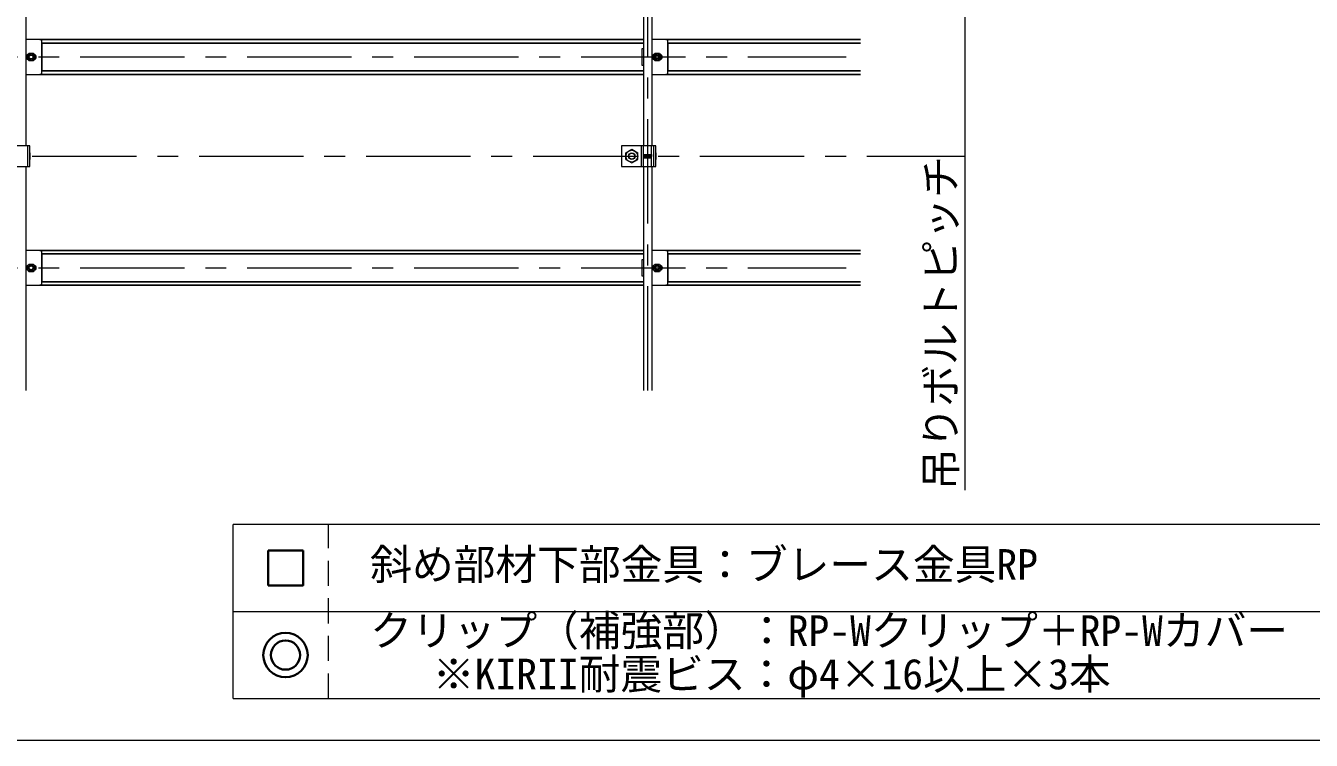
# Model space of a CAD drawing. Units: millimetres at full size, sheet at 1:30; details may follow other scales. Extents: x -5790 to 5910, y -4184 to 4114.
# Drawn here: x 139 to 1987, y 184 to 1211 of the extents above; entities that cross this region are included whole.
import ezdxf
from ezdxf.enums import TextEntityAlignment as Align

# ---------------------------------------------------------------- set-up
doc = ezdxf.new("R2010")
doc.units = ezdxf.units.MM
doc.header["$LTSCALE"] = 30
for name, pattern in [('CHAIN1', [8, 5, -1, 1, -1]), ('DASHED1', [1.8, 1.2, -0.6]), ('DASHED2', [3, 2, -1])]:
    doc.linetypes.add(name, pattern=pattern)
for name, color, linetype, lineweight in [('4-0_中心線', 4, 'CHAIN1', 9), ('4-1_吊り材', 7, 'Continuous', 18), ('4-2_野縁受け', 3, 'Continuous', 18), ('4-3_野縁', 2, 'Continuous', 25), ('4-5_寸法', 4, 'Continuous', 9), ('4-6_文字', 7, 'Continuous', 18), ('4-7_金具', 6, 'Continuous', 35), ('4-A_クリップ', 7, 'Continuous', 18), ('4-B_ビス', 7, 'Continuous', 18), ('F-2', 3, 'Continuous', 18)]:
    doc.layers.add(name, color=color, linetype=linetype, lineweight=lineweight)
doc.styles.add('ＭＳ ゴシック', font='')
doc.styles.get('ＭＳ ゴシック').set_extended_font_data('MS Gothic')

msp = doc.modelspace()

# ---------------------------------------------------------------- linework, layer by layer
at = {"layer": '4-0_中心線'}
for p, q in [((1033.2, 686.31), (1033.2, 3310.31)), ((-1222.8, 1165.81), (1318.2, 1165.81)), ((-1051.8, 1023.31), (1489.2, 1023.31)), ((-1222.8, 862.81), (1318.2, 862.81))]:
    msp.add_line(p, q, dxfattribs=at)
at = {"layer": '4-1_吊り材'}
for p, q in [((141.95, 1008.31), (141.95, 1038.31)), ((144.86, 1008.31), (144.86, 1038.31)), ((1027.2, 1008.31), (1027.2, 1038.31)), ((1038.7, 1008.31), (1038.7, 1038.31)), ((1041.95, 1008.31), (1041.95, 1038.31)), ((1044.86, 1008.31), (1044.86, 1038.31)), ((1001.7, 1018.4), (1010.2, 1013.5)), ((1010.2, 1013.5), (1018.7, 1018.4)), ((1018.7, 1018.4), (1018.7, 1028.22)), ((95.2, 1008.31), (144.86, 1008.31)), ((995.2, 1008.31), (1044.86, 1008.31))]:
    msp.add_line(p, q, dxfattribs=at)
at = {"layer": '4-1_吊り材', "linetype": 'DASHED2'}
msp.add_line((1024, 1008.31), (1024, 1038.31), dxfattribs=at)
at = {"layer": '4-1_吊り材'}
for points in [[(144.86, 1038.31), (95.2, 1038.31), (95.2, 1008.31)], [(1044.86, 1038.31), (995.2, 1038.31), (995.2, 1008.31)], [(1001.7, 1018.4), (1001.7, 1028.22), (1010.2, 1033.13), (1018.7, 1028.22)]]:
    msp.add_lwpolyline(points, dxfattribs=at)
for radius in [8.5, 4.76]:
    msp.add_circle((1010.2, 1023.31), radius, dxfattribs=at)
at = {"layer": '4-1_吊り材', "linetype": 'DASHED1'}
msp.add_circle((1010.2, 1023.31), 4.25, dxfattribs=at)
at = {"layer": '4-2_野縁受け'}
for p, q in [((139.2, 1905.81), (139.2, 1038.31)), ((1027.2, 1908.31), (1027.2, 1038.31)), ((1039.2, 1908.31), (1039.2, 1038.31)), ((139.2, 1008.31), (139.2, 686.31)), ((1027.2, 1008.31), (1027.2, 686.31)), ((1039.2, 1008.31), (1039.2, 686.31))]:
    msp.add_line(p, q, dxfattribs=at)
at = {"layer": '4-3_野縁'}
for p, q in [((159.2, 1190.81), (1027.2, 1190.81)), ((162.2, 1185.81), (1027.2, 1185.81)), ((1059.2, 1190.81), (1339.2, 1190.81)), ((1062.2, 1185.81), (1339.2, 1185.81)), ((162.2, 1145.81), (1027.2, 1145.81)), ((1062.2, 1145.81), (1339.2, 1145.81)), ((159.2, 1140.81), (1027.2, 1140.81)), ((1059.2, 1140.81), (1339.2, 1140.81)), ((159.2, 887.81), (1027.2, 887.81)), ((1059.2, 887.81), (1339.2, 887.81)), ((162.2, 882.81), (1027.2, 882.81)), ((1062.2, 882.81), (1339.2, 882.81)), ((159.2, 837.81), (1027.2, 837.81)), ((162.2, 842.81), (1027.2, 842.81)), ((1059.2, 837.81), (1339.2, 837.81)), ((1062.2, 842.81), (1339.2, 842.81))]:
    msp.add_line(p, q, dxfattribs=at)
at = {"layer": '4-5_寸法'}
msp.add_line((1489.2, 543.31), (1489.2, 1923.31), dxfattribs=at)
at = {"layer": '4-6_文字'}
for p, q in [((437.19, 243.86), (437.19, 493.86)), ((437.19, 368.86), (2022.69, 368.86)), ((437.19, 243.86), (2022.69, 243.86))]:
    msp.add_line(p, q, dxfattribs=at)
at = {"layer": '4-6_文字', "linetype": 'DASHED1'}
msp.add_line((574.19, 243.86), (574.19, 493.86), dxfattribs=at)
at = {"layer": '4-6_文字'}
msp.add_lwpolyline([(2022.69, 243.86), (2022.69, 493.86), (437.19, 493.86)], dxfattribs=at)
at = {"layer": '4-7_金具'}
for p, q in [((487.69, 456.36), (487.69, 406.36)), ((537.69, 456.36), (487.69, 456.36))]:
    msp.add_line(p, q, dxfattribs=at)
msp.add_lwpolyline([(487.69, 406.36), (537.69, 406.36), (537.69, 456.36)], dxfattribs=at)
for radius in [31.9, 21]:
    msp.add_circle((512.42, 306.36), radius, dxfattribs=at)
at = {"layer": '4-A_クリップ'}
for p, q in [((159.2, 1190.81), (139.2, 1190.81)), ((162.2, 1143.81), (162.2, 1187.81)), ((162.2, 1186.53), (162.2, 1145.09)), ((1059.2, 1190.81), (1039.2, 1190.81)), ((1062.2, 1143.81), (1062.2, 1187.81)), ((1062.2, 1186.53), (1062.2, 1145.09)), ((1027.2, 1153.82), (1024.9, 1153.82)), ((139.2, 1140.81), (159.2, 1140.81)), ((1039.2, 1140.81), (1059.2, 1140.81)), ((159.2, 887.81), (139.2, 887.81)), ((1059.2, 887.81), (1039.2, 887.81)), ((162.2, 840.81), (162.2, 884.81)), ((162.2, 883.53), (162.2, 842.09)), ((1062.2, 840.81), (1062.2, 884.81)), ((1062.2, 883.53), (1062.2, 842.09)), ((1027.2, 850.82), (1024.9, 850.82)), ((139.2, 837.81), (159.2, 837.81)), ((1039.2, 837.81), (1059.2, 837.81))]:
    msp.add_line(p, q, dxfattribs=at)
for points in [[(1024.9, 1153.82), (1024.9, 1177.82), (1027.2, 1177.82)], [(1024.9, 850.82), (1024.9, 874.82), (1027.2, 874.82)]]:
    msp.add_lwpolyline(points, dxfattribs=at)
for centre, radius, start, end in [((159.2, 1187.81), 3, 0, 90), ((1059.2, 1187.81), 3, 0, 90), ((142.45, 1165.81), 3.25, 94.04304, 265.95748), ((150.95, 1165.81), 3.25, 274.042, 85.95748), ((1042.45, 1165.81), 3.25, 94.04304, 265.95748), ((1050.95, 1165.81), 3.25, 274.042, 85.95748), ((159.2, 1143.81), 3, 270, 0), ((1059.2, 1143.81), 3, 270, 0), ((159.2, 884.81), 3, 0, 90), ((1059.2, 884.81), 3, 0, 90), ((142.45, 862.81), 3.25, 94.04304, 265.95748), ((150.95, 862.81), 3.25, 274.042, 85.95748), ((1042.45, 862.81), 3.25, 94.04304, 265.95748), ((1050.95, 862.81), 3.25, 274.042, 85.95748), ((159.2, 840.81), 3, 270, 0), ((1059.2, 840.81), 3, 270, 0)]:
    msp.add_arc(centre, radius, start, end, dxfattribs=at)
at = {"layer": '4-B_ビス'}
for p, q in [((145.45, 1019.83), (145.45, 1026.76)), ((1027.2, 1025.55), (1027.27, 1025.49)), ((1027.2, 1020.86), (1027.27, 1020.8)), ((1027.27, 1025.49), (1027.58, 1021.11)), ((1027.27, 1020.8), (1027.58, 1021.11)), ((1027.58, 1025.49), (1027.89, 1021.11)), ((1028.2, 1025.49), (1028.52, 1021.11)), ((1028.2, 1025.49), (1028.52, 1025.49)), ((1028.52, 1025.49), (1028.83, 1025.8)), ((1028.52, 1025.49), (1028.83, 1021.11)), ((1028.52, 1021.11), (1028.83, 1021.11)), ((1028.83, 1025.8), (1029.14, 1025.49)), ((1029.14, 1025.49), (1029.45, 1021.11)), ((1029.45, 1025.49), (1029.77, 1021.11)), ((1030.08, 1025.49), (1030.39, 1021.11)), ((1030.39, 1025.49), (1030.7, 1021.11)), ((1031.02, 1025.49), (1031.33, 1021.11)), ((1031.33, 1025.49), (1031.64, 1021.11)), ((1031.95, 1025.49), (1032.27, 1021.11)), ((1032.27, 1025.49), (1032.58, 1021.11)), ((1032.89, 1025.49), (1033.2, 1021.11)), ((1033.2, 1025.49), (1033.52, 1021.11)), ((1033.83, 1025.49), (1034.14, 1021.11)), ((1034.14, 1025.49), (1034.45, 1021.11)), ((1034.77, 1025.49), (1035.08, 1021.11)), ((1034.77, 1025.49), (1035.08, 1025.49)), ((1035.08, 1025.49), (1035.39, 1025.8)), ((1035.08, 1025.49), (1035.39, 1021.11)), ((1035.08, 1021.11), (1035.39, 1021.11)), ((1035.39, 1025.8), (1035.7, 1025.49)), ((1035.7, 1025.49), (1036.02, 1021.11)), ((1036.02, 1025.49), (1036.33, 1021.11)), ((1036.64, 1025.49), (1036.95, 1021.11)), ((1036.95, 1025.49), (1037.27, 1021.11)), ((1037.58, 1025.49), (1037.89, 1021.11)), ((1037.89, 1025.49), (1038.2, 1021.11)), ((1038.52, 1025.49), (1038.7, 1025.49)), ((1038.52, 1025.49), (1038.7, 1022.88)), ((1038.52, 1020.8), (1038.7, 1020.99)), ((1045.45, 1019.83), (1045.45, 1026.76))]:
    msp.add_line(p, q, dxfattribs=at)
for points in [[(143.53, 1160.31), (140.35, 1165.81), (143.53, 1171.31), (149.88, 1171.31), (153.05, 1165.81), (149.88, 1160.31)], [(1043.53, 1160.31), (1040.35, 1165.81), (1043.53, 1171.31), (1049.88, 1171.31), (1053.05, 1165.81), (1049.88, 1160.31)], [(143.53, 857.31), (140.35, 862.81), (143.53, 868.31), (149.88, 868.31), (153.05, 862.81), (149.88, 857.31)], [(1043.53, 857.31), (1040.35, 862.81), (1043.53, 868.31), (1049.88, 868.31), (1053.05, 862.81), (1049.88, 857.31)]]:
    msp.add_lwpolyline(points, close=True, dxfattribs=at)
for points in [[(1027.27, 1025.49), (1027.58, 1025.49), (1027.89, 1025.8), (1028.2, 1025.49)], [(1027.58, 1021.11), (1027.89, 1021.11), (1028.2, 1020.8), (1028.52, 1021.11)], [(1028.83, 1021.11), (1029.14, 1020.8), (1029.45, 1021.11)], [(1029.14, 1025.49), (1029.45, 1025.49), (1029.77, 1025.8), (1030.08, 1025.49)], [(1029.45, 1021.11), (1029.77, 1021.11), (1030.08, 1020.8), (1030.39, 1021.11)], [(1030.08, 1025.49), (1030.39, 1025.49), (1030.7, 1025.8), (1031.02, 1025.49)], [(1030.39, 1021.11), (1030.7, 1021.11), (1031.02, 1020.8), (1031.33, 1021.11)], [(1031.02, 1025.49), (1031.33, 1025.49), (1031.64, 1025.8), (1031.95, 1025.49)], [(1031.33, 1021.11), (1031.64, 1021.11), (1031.95, 1020.8), (1032.27, 1021.11)], [(1031.95, 1025.49), (1032.27, 1025.49), (1032.58, 1025.8), (1032.89, 1025.49)], [(1032.27, 1021.11), (1032.58, 1021.11), (1032.89, 1020.8), (1033.2, 1021.11)], [(1032.89, 1025.49), (1033.2, 1025.49), (1033.52, 1025.8), (1033.83, 1025.49)], [(1033.2, 1021.11), (1033.52, 1021.11), (1033.83, 1020.8), (1034.14, 1021.11)], [(1033.83, 1025.49), (1034.14, 1025.49), (1034.45, 1025.8), (1034.77, 1025.49)], [(1034.14, 1021.11), (1034.45, 1021.11), (1034.77, 1020.8), (1035.08, 1021.11)], [(1035.39, 1021.11), (1035.7, 1020.8), (1036.02, 1021.11)], [(1035.7, 1025.49), (1036.02, 1025.49), (1036.33, 1025.8), (1036.64, 1025.49)], [(1036.02, 1021.11), (1036.33, 1021.11), (1036.64, 1020.8), (1036.95, 1021.11)], [(1036.64, 1025.49), (1036.95, 1025.49), (1037.27, 1025.8), (1037.58, 1025.49)], [(1036.95, 1021.11), (1037.27, 1021.11), (1037.58, 1020.8), (1037.89, 1021.11)], [(1037.58, 1025.49), (1037.89, 1025.49), (1038.2, 1025.8), (1038.52, 1025.49)], [(1037.89, 1021.11), (1038.2, 1021.11), (1038.52, 1020.8)]]:
    msp.add_lwpolyline(points, dxfattribs=at)
for centre, radius in [((146.7, 1165.81), 5.24), ((146.7, 1165.81), 3.5), ((1046.7, 1165.81), 5.24), ((1046.7, 1165.81), 3.5), ((146.7, 862.81), 5.24), ((146.7, 862.81), 3.5), ((1046.7, 862.81), 5.24), ((1046.7, 862.81), 3.5)]:
    msp.add_circle(centre, radius, dxfattribs=at)
at = {"layer": '4-B_ビス', "linetype": 'DASHED1'}
for centre in [(146.7, 1165.81), (1046.7, 1165.81), (146.7, 862.81), (1046.7, 862.81)]:
    msp.add_circle(centre, 2.75, dxfattribs=at)
at = {"layer": '4-B_ビス'}
for centre, radius, start, end in [((144.12, 1026.76), 1.33, 303.93712, 56.06288), ((141.12, 1023.3), 4.33, 329.77861, 30.22139), ((144.12, 1019.83), 1.33, 303.93712, 56.06288), ((1044.12, 1026.76), 1.33, 303.93712, 56.06288), ((1041.12, 1023.3), 4.33, 329.77861, 30.22139), ((1044.12, 1019.83), 1.33, 303.93712, 56.06288)]:
    msp.add_arc(centre, radius, start, end, dxfattribs=at)
at = {"layer": 'F-2'}
msp.add_line((-5790.28, 183.86), (2082.69, 183.86), dxfattribs=at)

# ---------------------------------------------------------------- texts
at = {"layer": '4-5_寸法', "style": 'ＭＳ ゴシック'}
msp.add_text('吊りボルトピッチ', height=43.99, rotation=90, dxfattribs=at).set_placement((1489.2, 543.31), align=Align.BOTTOM_LEFT)
at = {"layer": '4-6_文字', "color": 4, "style": 'ＭＳ ゴシック'}
for s, p in [('\u3000斜め部材下部金具：ブレース金具RP', (574.19, 401.36)), ('\u3000クリップ（補強部）：RP-Wクリップ＋RP-Wカバー', (574.19, 306.36)), ('\u3000\u3000 ※KIRII耐震ビス：φ4×16以上×3本', (574.19, 243.86))]:
    msp.add_text(s, height=43.99, dxfattribs=at).set_placement(p, align=Align.BOTTOM_LEFT)

doc.saveas('drawing.dxf')
